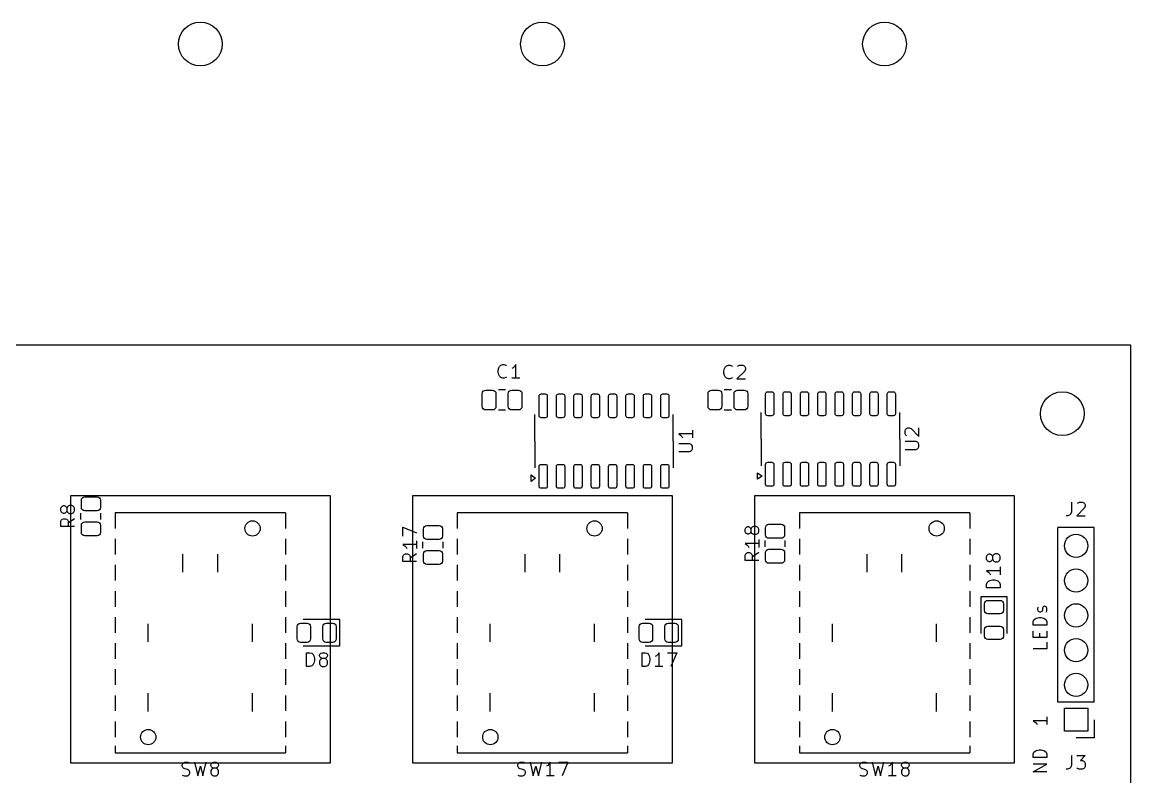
# Model space of a CAD drawing. Header units: millimetres. Extents: x 0 to 485, y -84 to 360.
# Drawn here: x 191 to 272, y 50.5 to 105.6 of the extents above; entities that cross this region are included whole.
import ezdxf

# ---------------------------------------------------------------- set-up
doc = ezdxf.new("R2010")
doc.units = ezdxf.units.MM
doc.layers.get('0').update_dxf_attribs({"lineweight": 25})
doc.layers.add('Import', color=16, linetype='Continuous', lineweight=25, true_color=0x800000)
doc.layers.add('Mounting Holes', color=9, linetype='Continuous', lineweight=25, true_color=0xc0c0c0)

msp = doc.modelspace()

# ---------------------------------------------------------------- linework, layer by layer
for p, q in [((213.5, 71), (194.5, 71)), ((194.5, 71), (194.5, 51.5)), ((213.5, 51.5), (213.5, 71)), ((238.5, 71), (219.5, 71)), ((219.5, 71), (219.5, 51.5)), ((238.5, 51.5), (238.5, 71)), ((263.5, 71), (244.5, 71)), ((244.5, 71), (244.5, 51.5)), ((263.5, 51.5), (263.5, 71)), ((194.5, 51.5), (213.5, 51.5)), ((219.5, 51.5), (238.5, 51.5)), ((244.5, 51.5), (263.5, 51.5))]:
    msp.add_line(p, q)
at = {"layer": 'Import', "flags": 128}
for points in [[(272, 82), (17, 82)], [(272, 14), (272, 82)], [(225.7643, 80.1716), (225.8119, 80.3621)], [(225.8119, 80.3621), (225.8595, 80.4573)], [(225.8595, 80.4573), (225.9548, 80.5526)], [(225.9548, 80.5526), (226.0976, 80.6002)], [(226.0976, 80.6002), (226.1929, 80.6002)], [(226.1929, 80.6002), (226.3357, 80.5526)], [(226.3357, 80.5526), (226.3833, 80.5049)], [(226.8595, 80.3621), (226.7643, 80.3145)], [(226.9548, 80.4573), (226.8595, 80.3621)], [(227.05, 80.6002), (226.9548, 80.4573)], [(227.05, 79.6002), (227.05, 80.6002)], [(242.2643, 80.1166), (242.3119, 80.3071)], [(242.3119, 80.3071), (242.3595, 80.4023)], [(242.3595, 80.4023), (242.4548, 80.4976)], [(242.4548, 80.4976), (242.5976, 80.5452)], [(242.5976, 80.5452), (242.6929, 80.5452)], [(242.6929, 80.5452), (242.8357, 80.4976)], [(242.8357, 80.4976), (242.8833, 80.4499)], [(243.2643, 80.4499), (243.3119, 80.4976)], [(243.3119, 80.4976), (243.4071, 80.5452)], [(243.4071, 80.5452), (243.6452, 80.5452)], [(243.6452, 80.5452), (243.7405, 80.4976)], [(243.7405, 80.4976), (243.7881, 80.4499)], [(243.7881, 80.4499), (243.8357, 80.3547)], [(243.8357, 80.2595), (243.7881, 80.1166)], [(243.8357, 80.3547), (243.8357, 80.2595)], [(225.7643, 80.0288), (225.7643, 80.1716)], [(225.8119, 79.8383), (225.7643, 80.0288)], [(225.8595, 79.743), (225.8119, 79.8383)], [(225.9548, 79.6478), (225.8595, 79.743)], [(226.0976, 79.6002), (225.9548, 79.6478)], [(226.1929, 79.6002), (226.0976, 79.6002)], [(226.3357, 79.6478), (226.1929, 79.6002)], [(226.3833, 79.6954), (226.3357, 79.6478)], [(227.3357, 79.6002), (226.7643, 79.6002)], [(242.2643, 79.9738), (242.2643, 80.1166)], [(242.3119, 79.7833), (242.2643, 79.9738)], [(242.3595, 79.688), (242.3119, 79.7833)], [(242.4548, 79.5928), (242.3595, 79.688)], [(242.5976, 79.5452), (242.4548, 79.5928)], [(242.6929, 79.5452), (242.5976, 79.5452)], [(242.8357, 79.5928), (242.6929, 79.5452)], [(242.8833, 79.6404), (242.8357, 79.5928)], [(243.7881, 80.1166), (243.2167, 79.5452)], [(243.2167, 79.5452), (243.8357, 79.5452)], [(225.6, 77.525), (225.581, 77.4293), (225.5268, 77.3482), (225.4457, 77.294), (225.35, 77.275), (224.85, 77.275), (224.7543, 77.294), (224.6732, 77.3482), (224.619, 77.4293), (224.6, 77.525), (224.6, 78.475), (224.619, 78.5707), (224.6732, 78.6518), (224.7543, 78.706), (224.85, 78.725), (225.35, 78.725), (225.4457, 78.706), (225.5268, 78.6518), (225.581, 78.5707), (225.6, 78.475), (225.6, 77.525)], [(226.3113, 78.735), (225.7887, 78.735)], [(227.5, 77.525), (227.481, 77.4293), (227.4268, 77.3482), (227.3457, 77.294), (227.25, 77.275), (226.75, 77.275), (226.6543, 77.294), (226.5732, 77.3482), (226.519, 77.4293), (226.5, 77.525), (226.5, 78.475), (226.519, 78.5707), (226.5732, 78.6518), (226.6543, 78.706), (226.75, 78.725), (227.25, 78.725), (227.3457, 78.706), (227.4268, 78.6518), (227.481, 78.5707), (227.5, 78.475), (227.5, 77.525)], [(242.1, 77.525), (242.081, 77.4293), (242.0268, 77.3482), (241.9457, 77.294), (241.85, 77.275), (241.35, 77.275), (241.2543, 77.294), (241.1732, 77.3482), (241.119, 77.4293), (241.1, 77.525), (241.1, 78.475), (241.119, 78.5707), (241.1732, 78.6518), (241.2543, 78.706), (241.35, 78.725), (241.85, 78.725), (241.9457, 78.706), (242.0268, 78.6518), (242.081, 78.5707), (242.1, 78.475), (242.1, 77.525)], [(242.8113, 78.735), (242.2887, 78.735)], [(244, 77.525), (243.981, 77.4293), (243.9268, 77.3482), (243.8457, 77.294), (243.75, 77.275), (243.25, 77.275), (243.1543, 77.294), (243.0732, 77.3482), (243.019, 77.4293), (243, 77.525), (243, 78.475), (243.019, 78.5707), (243.0732, 78.6518), (243.1543, 78.706), (243.25, 78.725), (243.75, 78.725), (243.8457, 78.706), (243.9268, 78.6518), (243.981, 78.5707), (244, 78.475), (244, 77.525)], [(245.46, 76.85), (245.4026, 76.8614), (245.3539, 76.8939), (245.3214, 76.9426), (245.31, 77), (245.31, 78.45), (245.3214, 78.5074), (245.3539, 78.5561), (245.4026, 78.5886), (245.46, 78.6), (245.76, 78.6), (245.8174, 78.5886), (245.8661, 78.5561), (245.8986, 78.5074), (245.91, 78.45), (245.91, 77), (245.8986, 76.9426), (245.8661, 76.8939), (245.8174, 76.8614), (245.76, 76.85), (245.46, 76.85)], [(246.73, 76.85), (246.6726, 76.8614), (246.6239, 76.8939), (246.5914, 76.9426), (246.58, 77), (246.58, 78.45), (246.5914, 78.5074), (246.6239, 78.5561), (246.6726, 78.5886), (246.73, 78.6), (247.03, 78.6), (247.0874, 78.5886), (247.1361, 78.5561), (247.1686, 78.5074), (247.18, 78.45), (247.18, 77), (247.1686, 76.9426), (247.1361, 76.8939), (247.0874, 76.8614), (247.03, 76.85), (246.73, 76.85)], [(248, 76.85), (247.9426, 76.8614), (247.8939, 76.8939), (247.8614, 76.9426), (247.85, 77), (247.85, 78.45), (247.8614, 78.5074), (247.8939, 78.5561), (247.9426, 78.5886), (248, 78.6), (248.3, 78.6), (248.3574, 78.5886), (248.4061, 78.5561), (248.4386, 78.5074), (248.45, 78.45), (248.45, 77), (248.4386, 76.9426), (248.4061, 76.8939), (248.3574, 76.8614), (248.3, 76.85), (248, 76.85)], [(249.27, 76.85), (249.2126, 76.8614), (249.1639, 76.8939), (249.1314, 76.9426), (249.12, 77), (249.12, 78.45), (249.1314, 78.5074), (249.1639, 78.5561), (249.2126, 78.5886), (249.27, 78.6), (249.57, 78.6), (249.6274, 78.5886), (249.6761, 78.5561), (249.7086, 78.5074), (249.72, 78.45), (249.72, 77), (249.7086, 76.9426), (249.6761, 76.8939), (249.6274, 76.8614), (249.57, 76.85), (249.27, 76.85)], [(250.54, 76.85), (250.4826, 76.8614), (250.4339, 76.8939), (250.4014, 76.9426), (250.39, 77), (250.39, 78.45), (250.4014, 78.5074), (250.4339, 78.5561), (250.4826, 78.5886), (250.54, 78.6), (250.84, 78.6), (250.8974, 78.5886), (250.9461, 78.5561), (250.9786, 78.5074), (250.99, 78.45), (250.99, 77), (250.9786, 76.9426), (250.9461, 76.8939), (250.8974, 76.8614), (250.84, 76.85), (250.54, 76.85)], [(251.81, 76.85), (251.7526, 76.8614), (251.7039, 76.8939), (251.6714, 76.9426), (251.66, 77), (251.66, 78.45), (251.6714, 78.5074), (251.7039, 78.5561), (251.7526, 78.5886), (251.81, 78.6), (252.11, 78.6), (252.1674, 78.5886), (252.2161, 78.5561), (252.2486, 78.5074), (252.26, 78.45), (252.26, 77), (252.2486, 76.9426), (252.2161, 76.8939), (252.1674, 76.8614), (252.11, 76.85), (251.81, 76.85)], [(253.08, 76.85), (253.0226, 76.8614), (252.9739, 76.8939), (252.9414, 76.9426), (252.93, 77), (252.93, 78.45), (252.9414, 78.5074), (252.9739, 78.5561), (253.0226, 78.5886), (253.08, 78.6), (253.38, 78.6), (253.4374, 78.5886), (253.4861, 78.5561), (253.5186, 78.5074), (253.53, 78.45), (253.53, 77), (253.5186, 76.9426), (253.4861, 76.8939), (253.4374, 76.8614), (253.38, 76.85), (253.08, 76.85)], [(254.35, 76.85), (254.2926, 76.8614), (254.2439, 76.8939), (254.2114, 76.9426), (254.2, 77), (254.2, 78.45), (254.2114, 78.5074), (254.2439, 78.5561), (254.2926, 78.5886), (254.35, 78.6), (254.65, 78.6), (254.7074, 78.5886), (254.7561, 78.5561), (254.7886, 78.5074), (254.8, 78.45), (254.8, 77), (254.7886, 76.9426), (254.7561, 76.8939), (254.7074, 76.8614), (254.65, 76.85), (254.35, 76.85)], [(228.905, 76.7), (228.8476, 76.7114), (228.7989, 76.7439), (228.7664, 76.7926), (228.755, 76.85), (228.755, 78.3), (228.7664, 78.3574), (228.7989, 78.4061), (228.8476, 78.4386), (228.905, 78.45), (229.205, 78.45), (229.2624, 78.4386), (229.3111, 78.4061), (229.3436, 78.3574), (229.355, 78.3), (229.355, 76.85), (229.3436, 76.7926), (229.3111, 76.7439), (229.2624, 76.7114), (229.205, 76.7), (228.905, 76.7)], [(230.175, 76.7), (230.1176, 76.7114), (230.0689, 76.7439), (230.0364, 76.7926), (230.025, 76.85), (230.025, 78.3), (230.0364, 78.3574), (230.0689, 78.4061), (230.1176, 78.4386), (230.175, 78.45), (230.475, 78.45), (230.5324, 78.4386), (230.5811, 78.4061), (230.6136, 78.3574), (230.625, 78.3), (230.625, 76.85), (230.6136, 76.7926), (230.5811, 76.7439), (230.5324, 76.7114), (230.475, 76.7), (230.175, 76.7)], [(231.445, 76.7), (231.3876, 76.7114), (231.3389, 76.7439), (231.3064, 76.7926), (231.295, 76.85), (231.295, 78.3), (231.3064, 78.3574), (231.3389, 78.4061), (231.3876, 78.4386), (231.445, 78.45), (231.745, 78.45), (231.8024, 78.4386), (231.8511, 78.4061), (231.8836, 78.3574), (231.895, 78.3), (231.895, 76.85), (231.8836, 76.7926), (231.8511, 76.7439), (231.8024, 76.7114), (231.745, 76.7), (231.445, 76.7)], [(232.715, 76.7), (232.6576, 76.7114), (232.6089, 76.7439), (232.5764, 76.7926), (232.565, 76.85), (232.565, 78.3), (232.5764, 78.3574), (232.6089, 78.4061), (232.6576, 78.4386), (232.715, 78.45), (233.015, 78.45), (233.0724, 78.4386), (233.1211, 78.4061), (233.1536, 78.3574), (233.165, 78.3), (233.165, 76.85), (233.1536, 76.7926), (233.1211, 76.7439), (233.0724, 76.7114), (233.015, 76.7), (232.715, 76.7)], [(233.985, 76.7), (233.9276, 76.7114), (233.8789, 76.7439), (233.8464, 76.7926), (233.835, 76.85), (233.835, 78.3), (233.8464, 78.3574), (233.8789, 78.4061), (233.9276, 78.4386), (233.985, 78.45), (234.285, 78.45), (234.3424, 78.4386), (234.3911, 78.4061), (234.4236, 78.3574), (234.435, 78.3), (234.435, 76.85), (234.4236, 76.7926), (234.3911, 76.7439), (234.3424, 76.7114), (234.285, 76.7), (233.985, 76.7)], [(235.255, 76.7), (235.1976, 76.7114), (235.1489, 76.7439), (235.1164, 76.7926), (235.105, 76.85), (235.105, 78.3), (235.1164, 78.3574), (235.1489, 78.4061), (235.1976, 78.4386), (235.255, 78.45), (235.555, 78.45), (235.6124, 78.4386), (235.6611, 78.4061), (235.6936, 78.3574), (235.705, 78.3), (235.705, 76.85), (235.6936, 76.7926), (235.6611, 76.7439), (235.6124, 76.7114), (235.555, 76.7), (235.255, 76.7)], [(236.525, 76.7), (236.4676, 76.7114), (236.4189, 76.7439), (236.3864, 76.7926), (236.375, 76.85), (236.375, 78.3), (236.3864, 78.3574), (236.4189, 78.4061), (236.4676, 78.4386), (236.525, 78.45), (236.825, 78.45), (236.8824, 78.4386), (236.9311, 78.4061), (236.9636, 78.3574), (236.975, 78.3), (236.975, 76.85), (236.9636, 76.7926), (236.9311, 76.7439), (236.8824, 76.7114), (236.825, 76.7), (236.525, 76.7)], [(237.795, 76.7), (237.7376, 76.7114), (237.6889, 76.7439), (237.6564, 76.7926), (237.645, 76.85), (237.645, 78.3), (237.6564, 78.3574), (237.6889, 78.4061), (237.7376, 78.4386), (237.795, 78.45), (238.095, 78.45), (238.1524, 78.4386), (238.2011, 78.4061), (238.2336, 78.3574), (238.245, 78.3), (238.245, 76.85), (238.2336, 76.7926), (238.2011, 76.7439), (238.1524, 76.7114), (238.095, 76.7), (237.795, 76.7)], [(226.3113, 77.265), (225.7887, 77.265)], [(242.8113, 77.265), (242.2887, 77.265)], [(244.995, 75.15), (244.995, 77.1)], [(255.115, 75.15), (255.115, 77.1)], [(228.44, 75), (228.44, 76.95)], [(238.56, 75), (238.56, 76.95)], [(239.9548, 75.5238), (238.9548, 75.5238)], [(238.9548, 75.5238), (239.0977, 75.4286)], [(239.0977, 75.4286), (239.1929, 75.3333)], [(239.9548, 75.8095), (239.9548, 75.2381)], [(255.5098, 75.769), (255.5574, 75.8643)], [(255.5098, 75.531), (255.5098, 75.769)], [(255.5574, 75.4357), (255.5098, 75.531)], [(255.5574, 75.8643), (255.6051, 75.9119)], [(255.6051, 75.3881), (255.5574, 75.4357)], [(255.6051, 75.9119), (255.7003, 75.9595)], [(255.7003, 75.9595), (255.7955, 75.9595)], [(255.7955, 75.9595), (255.9384, 75.9119)], [(255.9384, 75.9119), (256.5098, 75.3405)], [(256.5098, 75.3405), (256.5098, 75.9595)], [(228.44, 75), (228.44, 73.05)], [(238.56, 75), (238.56, 73.05)], [(239.7643, 74.8095), (238.9548, 74.8095)], [(239.1929, 75.3333), (239.2405, 75.2381)], [(239.8596, 74.7619), (239.7643, 74.8095)], [(239.9072, 74.7143), (239.8596, 74.7619)], [(239.9548, 74.619), (239.9072, 74.7143)], [(239.9548, 74.4286), (239.9548, 74.619)], [(244.995, 75.15), (244.995, 73.2)], [(255.115, 75.15), (255.115, 73.2)], [(256.3193, 74.9595), (255.5098, 74.9595)], [(256.4146, 74.9119), (256.3193, 74.9595)], [(256.4622, 74.8643), (256.4146, 74.9119)], [(256.5098, 74.769), (256.4622, 74.8643)], [(256.4622, 74.4833), (256.5098, 74.5786)], [(256.5098, 74.5786), (256.5098, 74.769)], [(238.9548, 74.2381), (239.7643, 74.2381)], [(239.7643, 74.2381), (239.8596, 74.2857)], [(239.8596, 74.2857), (239.9072, 74.3333)], [(239.9072, 74.3333), (239.9548, 74.4286)], [(255.5098, 74.3881), (256.3193, 74.3881)], [(256.3193, 74.3881), (256.4146, 74.4357)], [(256.4146, 74.4357), (256.4622, 74.4833)], [(228.905, 71.55), (228.8476, 71.5614), (228.7989, 71.5939), (228.7664, 71.6426), (228.755, 71.7), (228.755, 73.15), (228.7664, 73.2074), (228.7989, 73.2561), (228.8476, 73.2886), (228.905, 73.3), (229.205, 73.3), (229.2624, 73.2886), (229.3111, 73.2561), (229.3436, 73.2074), (229.355, 73.15), (229.355, 71.7), (229.3436, 71.6426), (229.3111, 71.5939), (229.2624, 71.5614), (229.205, 71.55), (228.905, 71.55)], [(230.175, 71.55), (230.1176, 71.5614), (230.0689, 71.5939), (230.0364, 71.6426), (230.025, 71.7), (230.025, 73.15), (230.0364, 73.2074), (230.0689, 73.2561), (230.1176, 73.2886), (230.175, 73.3), (230.475, 73.3), (230.5324, 73.2886), (230.5811, 73.2561), (230.6136, 73.2074), (230.625, 73.15), (230.625, 71.7), (230.6136, 71.6426), (230.5811, 71.5939), (230.5324, 71.5614), (230.475, 71.55), (230.175, 71.55)], [(231.445, 71.55), (231.3876, 71.5614), (231.3389, 71.5939), (231.3064, 71.6426), (231.295, 71.7), (231.295, 73.15), (231.3064, 73.2074), (231.3389, 73.2561), (231.3876, 73.2886), (231.445, 73.3), (231.745, 73.3), (231.8024, 73.2886), (231.8511, 73.2561), (231.8836, 73.2074), (231.895, 73.15), (231.895, 71.7), (231.8836, 71.6426), (231.8511, 71.5939), (231.8024, 71.5614), (231.745, 71.55), (231.445, 71.55)], [(232.715, 71.55), (232.6576, 71.5614), (232.6089, 71.5939), (232.5764, 71.6426), (232.565, 71.7), (232.565, 73.15), (232.5764, 73.2074), (232.6089, 73.2561), (232.6576, 73.2886), (232.715, 73.3), (233.015, 73.3), (233.0724, 73.2886), (233.1211, 73.2561), (233.1536, 73.2074), (233.165, 73.15), (233.165, 71.7), (233.1536, 71.6426), (233.1211, 71.5939), (233.0724, 71.5614), (233.015, 71.55), (232.715, 71.55)], [(233.985, 71.55), (233.9276, 71.5614), (233.8789, 71.5939), (233.8464, 71.6426), (233.835, 71.7), (233.835, 73.15), (233.8464, 73.2074), (233.8789, 73.2561), (233.9276, 73.2886), (233.985, 73.3), (234.285, 73.3), (234.3424, 73.2886), (234.3911, 73.2561), (234.4236, 73.2074), (234.435, 73.15), (234.435, 71.7), (234.4236, 71.6426), (234.3911, 71.5939), (234.3424, 71.5614), (234.285, 71.55), (233.985, 71.55)], [(235.255, 71.55), (235.1976, 71.5614), (235.1489, 71.5939), (235.1164, 71.6426), (235.105, 71.7), (235.105, 73.15), (235.1164, 73.2074), (235.1489, 73.2561), (235.1976, 73.2886), (235.255, 73.3), (235.555, 73.3), (235.6124, 73.2886), (235.6611, 73.2561), (235.6936, 73.2074), (235.705, 73.15), (235.705, 71.7), (235.6936, 71.6426), (235.6611, 71.5939), (235.6124, 71.5614), (235.555, 71.55), (235.255, 71.55)], [(236.525, 71.55), (236.4676, 71.5614), (236.4189, 71.5939), (236.3864, 71.6426), (236.375, 71.7), (236.375, 73.15), (236.3864, 73.2074), (236.4189, 73.2561), (236.4676, 73.2886), (236.525, 73.3), (236.825, 73.3), (236.8824, 73.2886), (236.9311, 73.2561), (236.9636, 73.2074), (236.975, 73.15), (236.975, 71.7), (236.9636, 71.6426), (236.9311, 71.5939), (236.8824, 71.5614), (236.825, 71.55), (236.525, 71.55)], [(237.795, 71.55), (237.7376, 71.5614), (237.6889, 71.5939), (237.6564, 71.6426), (237.645, 71.7), (237.645, 73.15), (237.6564, 73.2074), (237.6889, 73.2561), (237.7376, 73.2886), (237.795, 73.3), (238.095, 73.3), (238.1524, 73.2886), (238.2011, 73.2561), (238.2336, 73.2074), (238.245, 73.15), (238.245, 71.7), (238.2336, 71.6426), (238.2011, 71.5939), (238.1524, 71.5614), (238.095, 71.55), (237.795, 71.55)], [(245.46, 71.7), (245.4026, 71.7114), (245.3539, 71.7439), (245.3214, 71.7926), (245.31, 71.85), (245.31, 73.3), (245.3214, 73.3574), (245.3539, 73.4061), (245.4026, 73.4386), (245.46, 73.45), (245.76, 73.45), (245.8174, 73.4386), (245.8661, 73.4061), (245.8986, 73.3574), (245.91, 73.3), (245.91, 71.85), (245.8986, 71.7926), (245.8661, 71.7439), (245.8174, 71.7114), (245.76, 71.7), (245.46, 71.7)], [(246.73, 71.7), (246.6726, 71.7114), (246.6239, 71.7439), (246.5914, 71.7926), (246.58, 71.85), (246.58, 73.3), (246.5914, 73.3574), (246.6239, 73.4061), (246.6726, 73.4386), (246.73, 73.45), (247.03, 73.45), (247.0874, 73.4386), (247.1361, 73.4061), (247.1686, 73.3574), (247.18, 73.3), (247.18, 71.85), (247.1686, 71.7926), (247.1361, 71.7439), (247.0874, 71.7114), (247.03, 71.7), (246.73, 71.7)], [(248, 71.7), (247.9426, 71.7114), (247.8939, 71.7439), (247.8614, 71.7926), (247.85, 71.85), (247.85, 73.3), (247.8614, 73.3574), (247.8939, 73.4061), (247.9426, 73.4386), (248, 73.45), (248.3, 73.45), (248.3574, 73.4386), (248.4061, 73.4061), (248.4386, 73.3574), (248.45, 73.3), (248.45, 71.85), (248.4386, 71.7926), (248.4061, 71.7439), (248.3574, 71.7114), (248.3, 71.7), (248, 71.7)], [(249.27, 71.7), (249.2126, 71.7114), (249.1639, 71.7439), (249.1314, 71.7926), (249.12, 71.85), (249.12, 73.3), (249.1314, 73.3574), (249.1639, 73.4061), (249.2126, 73.4386), (249.27, 73.45), (249.57, 73.45), (249.6274, 73.4386), (249.6761, 73.4061), (249.7086, 73.3574), (249.72, 73.3), (249.72, 71.85), (249.7086, 71.7926), (249.6761, 71.7439), (249.6274, 71.7114), (249.57, 71.7), (249.27, 71.7)], [(250.54, 71.7), (250.4826, 71.7114), (250.4339, 71.7439), (250.4014, 71.7926), (250.39, 71.85), (250.39, 73.3), (250.4014, 73.3574), (250.4339, 73.4061), (250.4826, 73.4386), (250.54, 73.45), (250.84, 73.45), (250.8974, 73.4386), (250.9461, 73.4061), (250.9786, 73.3574), (250.99, 73.3), (250.99, 71.85), (250.9786, 71.7926), (250.9461, 71.7439), (250.8974, 71.7114), (250.84, 71.7), (250.54, 71.7)], [(251.81, 71.7), (251.7526, 71.7114), (251.7039, 71.7439), (251.6714, 71.7926), (251.66, 71.85), (251.66, 73.3), (251.6714, 73.3574), (251.7039, 73.4061), (251.7526, 73.4386), (251.81, 73.45), (252.11, 73.45), (252.1674, 73.4386), (252.2161, 73.4061), (252.2486, 73.3574), (252.26, 73.3), (252.26, 71.85), (252.2486, 71.7926), (252.2161, 71.7439), (252.1674, 71.7114), (252.11, 71.7), (251.81, 71.7)], [(253.08, 71.7), (253.0226, 71.7114), (252.9739, 71.7439), (252.9414, 71.7926), (252.93, 71.85), (252.93, 73.3), (252.9414, 73.3574), (252.9739, 73.4061), (253.0226, 73.4386), (253.08, 73.45), (253.38, 73.45), (253.4374, 73.4386), (253.4861, 73.4061), (253.5186, 73.3574), (253.53, 73.3), (253.53, 71.85), (253.5186, 71.7926), (253.4861, 71.7439), (253.4374, 71.7114), (253.38, 71.7), (253.08, 71.7)], [(254.35, 71.7), (254.2926, 71.7114), (254.2439, 71.7439), (254.2114, 71.7926), (254.2, 71.85), (254.2, 73.3), (254.2114, 73.3574), (254.2439, 73.4061), (254.2926, 73.4386), (254.35, 73.45), (254.65, 73.45), (254.7074, 73.4386), (254.7561, 73.4061), (254.7886, 73.3574), (254.8, 73.3), (254.8, 71.85), (254.7886, 71.7926), (254.7561, 71.7439), (254.7074, 71.7114), (254.65, 71.7), (254.35, 71.7)], [(228.495, 72.3), (228.165, 72.06), (228.165, 72.54), (228.495, 72.3)], [(245.05, 72.45), (244.72, 72.21), (244.72, 72.69), (245.05, 72.45)], [(195.55, 69.9), (195.4543, 69.919), (195.3732, 69.9732), (195.319, 70.0543), (195.3, 70.15), (195.3, 70.675), (195.319, 70.7707), (195.3732, 70.8518), (195.4543, 70.906), (195.55, 70.925), (196.45, 70.925), (196.5457, 70.906), (196.6268, 70.8518), (196.681, 70.7707), (196.7, 70.675), (196.7, 70.15), (196.681, 70.0543), (196.6268, 69.9732), (196.5457, 69.919), (196.45, 69.9), (195.55, 69.9)], [(267.6667, 70.5452), (267.6667, 69.8309)], [(268.0952, 70.4499), (268.1429, 70.4976)], [(268.1429, 70.4976), (268.2381, 70.5452)], [(268.2381, 70.5452), (268.4762, 70.5452)], [(268.4762, 70.5452), (268.5714, 70.4976)], [(268.5714, 70.4976), (268.619, 70.4499)], [(193.8048, 70.0952), (193.8524, 70.1905)], [(193.8048, 69.9048), (193.8048, 70.0952)], [(193.8524, 69.8095), (193.8048, 69.9048)], [(193.8524, 70.1905), (193.9001, 70.2381)], [(193.9001, 69.7619), (193.8524, 69.8095)], [(193.9001, 70.2381), (193.9953, 70.2857)], [(193.9953, 69.7143), (193.9001, 69.7619)], [(193.9953, 70.2857), (194.0429, 70.2857)], [(194.0429, 69.7143), (193.9953, 69.7143)], [(194.0429, 70.2857), (194.1382, 70.2381)], [(194.1382, 69.7619), (194.0429, 69.7143)], [(194.1382, 70.2381), (194.1858, 70.1905)], [(194.1858, 69.8095), (194.1382, 69.7619)], [(194.1858, 70.1905), (194.2334, 70.0952)], [(194.2334, 69.9048), (194.1858, 69.8095)], [(194.281, 70.1905), (194.2334, 70.0952)], [(194.2334, 70.0952), (194.2334, 69.9048)], [(194.2334, 69.9048), (194.281, 69.8095)], [(194.3286, 70.2381), (194.281, 70.1905)], [(194.281, 69.8095), (194.3286, 69.7619)], [(194.4239, 70.2857), (194.3286, 70.2381)], [(194.3286, 69.7619), (194.4239, 69.7143)], [(194.6143, 70.2857), (194.4239, 70.2857)], [(194.4239, 69.7143), (194.6143, 69.7143)], [(194.7096, 70.2381), (194.6143, 70.2857)], [(194.6143, 69.7143), (194.7096, 69.7619)], [(194.7572, 70.1905), (194.7096, 70.2381)], [(194.7096, 69.7619), (194.7572, 69.8095)], [(194.8048, 70.0952), (194.7572, 70.1905)], [(194.7572, 69.8095), (194.8048, 69.9048)], [(194.8048, 69.9048), (194.8048, 70.0952)], [(195.265, 69.2729), (195.265, 69.7271)], [(196.735, 69.2729), (196.735, 69.7271)], [(197.777, 69.763), (197.777, 68.62)], [(210.223, 69.763), (197.777, 69.763)], [(210.223, 69.763), (210.223, 68.62)], [(222.777, 69.763), (222.777, 68.62)], [(235.223, 69.763), (222.777, 69.763)], [(235.223, 69.763), (235.223, 68.62)], [(247.777, 69.763), (247.777, 68.62)], [(260.223, 69.763), (247.777, 69.763)], [(260.223, 69.763), (260.223, 68.62)], [(267.619, 69.688), (267.5238, 69.5928)], [(267.6667, 69.8309), (267.619, 69.688)], [(268.619, 70.1166), (268.0476, 69.5452)], [(268.619, 70.4499), (268.6667, 70.3547)], [(268.6667, 70.2595), (268.619, 70.1166)], [(268.6667, 70.3547), (268.6667, 70.2595)], [(193.8048, 69.1429), (193.8524, 69.2381)], [(193.8048, 68.7619), (193.8048, 69.1429)], [(193.8524, 69.2381), (193.9001, 69.2857)], [(193.9001, 69.2857), (193.9953, 69.3333)], [(193.9953, 69.3333), (194.1382, 69.3333)], [(194.1382, 69.3333), (194.2334, 69.2857)], [(194.2334, 69.2857), (194.281, 69.2381)], [(194.281, 69.2381), (194.3286, 69.1429)], [(194.8048, 69.3333), (194.3286, 69)], [(194.3286, 69.1429), (194.3286, 68.7619)], [(195.55, 68.075), (195.4543, 68.094), (195.3732, 68.1482), (195.319, 68.2293), (195.3, 68.325), (195.3, 68.85), (195.319, 68.9457), (195.3732, 69.0268), (195.4543, 69.081), (195.55, 69.1), (196.45, 69.1), (196.5457, 69.081), (196.6268, 69.0268), (196.681, 68.9457), (196.7, 68.85), (196.7, 68.325), (196.681, 68.2293), (196.6268, 68.1482), (196.5457, 68.094), (196.45, 68.075), (195.55, 68.075)], [(245.55, 67.9), (245.4543, 67.919), (245.3732, 67.9732), (245.319, 68.0543), (245.3, 68.15), (245.3, 68.675), (245.319, 68.7707), (245.3732, 68.8518), (245.4543, 68.906), (245.55, 68.925), (246.45, 68.925), (246.5457, 68.906), (246.6268, 68.8518), (246.681, 68.7707), (246.7, 68.675), (246.7, 68.15), (246.681, 68.0543), (246.6268, 67.9732), (246.5457, 67.919), (246.45, 67.9), (245.55, 67.9)], [(267.381, 69.5452), (267.2857, 69.5452)], [(267.5238, 69.5928), (267.381, 69.5452)], [(268.0476, 69.5452), (268.6667, 69.5452)], [(194.8048, 68.7619), (193.8048, 68.7619)], [(218.8048, 68.0554), (218.8048, 68.722)], [(218.8048, 68.722), (219.8048, 68.2935)], [(220.55, 67.8125), (220.4543, 67.8315), (220.3732, 67.8857), (220.319, 67.9668), (220.3, 68.0625), (220.3, 68.5875), (220.319, 68.6832), (220.3732, 68.7643), (220.4543, 68.8185), (220.55, 68.8375), (221.45, 68.8375), (221.5457, 68.8185), (221.6268, 68.7643), (221.681, 68.6832), (221.7, 68.5875), (221.7, 68.0625), (221.681, 67.9668), (221.6268, 67.8857), (221.5457, 67.8315), (221.45, 67.8125), (220.55, 67.8125)], [(243.8048, 68.5714), (243.8524, 68.6667)], [(243.8048, 68.381), (243.8048, 68.5714)], [(243.8524, 68.2857), (243.8048, 68.381)], [(243.8524, 68.6667), (243.9001, 68.7143)], [(243.9001, 68.2381), (243.8524, 68.2857)], [(243.9001, 68.7143), (243.9953, 68.7619)], [(243.9953, 68.1905), (243.9001, 68.2381)], [(243.9953, 68.7619), (244.0429, 68.7619)], [(244.0429, 68.1905), (243.9953, 68.1905)], [(244.0429, 68.7619), (244.1382, 68.7143)], [(244.1382, 68.2381), (244.0429, 68.1905)], [(244.1382, 68.7143), (244.1858, 68.6667)], [(244.1858, 68.2857), (244.1382, 68.2381)], [(244.1858, 68.6667), (244.2334, 68.5714)], [(244.2334, 68.381), (244.1858, 68.2857)], [(244.281, 68.6667), (244.2334, 68.5714)], [(244.2334, 68.5714), (244.2334, 68.381)], [(244.2334, 68.381), (244.281, 68.2857)], [(244.3286, 68.7143), (244.281, 68.6667)], [(244.281, 68.2857), (244.3286, 68.2381)], [(244.4239, 68.7619), (244.3286, 68.7143)], [(244.3286, 68.2381), (244.4239, 68.1905)], [(244.6143, 68.7619), (244.4239, 68.7619)], [(244.4239, 68.1905), (244.6143, 68.1905)], [(244.7096, 68.7143), (244.6143, 68.7619)], [(244.6143, 68.1905), (244.7096, 68.2381)], [(244.7572, 68.6667), (244.7096, 68.7143)], [(244.7096, 68.2381), (244.7572, 68.2857)], [(244.8048, 68.5714), (244.7572, 68.6667)], [(244.7572, 68.2857), (244.8048, 68.381)], [(244.8048, 68.381), (244.8048, 68.5714)], [(266.67, 55.92), (266.67, 68.68)], [(269.33, 68.68), (266.67, 68.68)], [(269.33, 55.92), (269.33, 68.68)], [(197.777, 67.858), (197.777, 66.715)], [(210.223, 67.858), (210.223, 66.715)], [(219.8048, 67.4363), (218.8048, 67.4363)], [(218.8048, 67.4363), (218.9477, 67.3411)], [(218.9477, 67.3411), (219.0429, 67.2458)], [(219.8048, 67.722), (219.8048, 67.1506)], [(220.265, 67.1854), (220.265, 67.6396)], [(221.735, 67.1854), (221.735, 67.6396)], [(222.777, 67.858), (222.777, 66.715)], [(235.223, 67.858), (235.223, 66.715)], [(244.8048, 67.5238), (243.8048, 67.5238)], [(243.8048, 67.5238), (243.9477, 67.4286)], [(243.9477, 67.4286), (244.0429, 67.3333)], [(244.0429, 67.3333), (244.0905, 67.2381)], [(244.8048, 67.8095), (244.8048, 67.2381)], [(245.265, 67.2729), (245.265, 67.7271)], [(246.735, 67.2729), (246.735, 67.7271)], [(247.777, 67.858), (247.777, 66.715)], [(260.223, 67.858), (260.223, 66.715)], [(202.73, 65.4196), (202.73, 66.7404)], [(205.27, 65.4196), (205.27, 66.7404)], [(218.8048, 66.5792), (218.8524, 66.6744)], [(218.8048, 66.1982), (218.8048, 66.5792)], [(218.8524, 66.6744), (218.9001, 66.722)], [(218.9001, 66.722), (218.9953, 66.7696)], [(218.9953, 66.7696), (219.1382, 66.7696)], [(219.0429, 67.2458), (219.0905, 67.1506)], [(219.1382, 66.7696), (219.2334, 66.722)], [(219.2334, 66.722), (219.281, 66.6744)], [(219.281, 66.6744), (219.3286, 66.5792)], [(219.8048, 66.7696), (219.3286, 66.4363)], [(219.3286, 66.5792), (219.3286, 66.1982)], [(220.55, 65.9875), (220.4543, 66.0065), (220.3732, 66.0607), (220.319, 66.1418), (220.3, 66.2375), (220.3, 66.7625), (220.319, 66.8582), (220.3732, 66.9393), (220.4543, 66.9935), (220.55, 67.0125), (221.45, 67.0125), (221.5457, 66.9935), (221.6268, 66.9393), (221.681, 66.8582), (221.7, 66.7625), (221.7, 66.2375), (221.681, 66.1418), (221.6268, 66.0607), (221.5457, 66.0065), (221.45, 65.9875), (220.55, 65.9875)], [(227.73, 65.4196), (227.73, 66.7404)], [(230.27, 65.4196), (230.27, 66.7404)], [(243.8048, 66.6667), (243.8524, 66.7619)], [(243.8048, 66.2857), (243.8048, 66.6667)], [(243.8524, 66.7619), (243.9001, 66.8095)], [(243.9001, 66.8095), (243.9953, 66.8571)], [(243.9953, 66.8571), (244.1382, 66.8571)], [(244.1382, 66.8571), (244.2334, 66.8095)], [(244.2334, 66.8095), (244.281, 66.7619)], [(244.281, 66.7619), (244.3286, 66.6667)], [(244.8048, 66.8571), (244.3286, 66.5238)], [(244.3286, 66.6667), (244.3286, 66.2857)], [(245.55, 66.075), (245.4543, 66.094), (245.3732, 66.1482), (245.319, 66.2293), (245.3, 66.325), (245.3, 66.85), (245.319, 66.9457), (245.3732, 67.0268), (245.4543, 67.081), (245.55, 67.1), (246.45, 67.1), (246.5457, 67.081), (246.6268, 67.0268), (246.681, 66.9457), (246.7, 66.85), (246.7, 66.325), (246.681, 66.2293), (246.6268, 66.1482), (246.5457, 66.094), (246.45, 66.075), (245.55, 66.075)], [(252.73, 65.4196), (252.73, 66.7404)], [(255.27, 65.4196), (255.27, 66.7404)], [(261.4548, 66.5714), (261.5024, 66.6667)], [(261.4548, 66.381), (261.4548, 66.5714)], [(261.5024, 66.6667), (261.5501, 66.7143)], [(261.5501, 66.7143), (261.6453, 66.7619)], [(261.6453, 66.7619), (261.6929, 66.7619)], [(261.6929, 66.7619), (261.7882, 66.7143)], [(261.7882, 66.7143), (261.8358, 66.6667)], [(261.8358, 66.6667), (261.8834, 66.5714)], [(261.931, 66.6667), (261.8834, 66.5714)], [(261.8834, 66.5714), (261.8834, 66.381)], [(261.9786, 66.7143), (261.931, 66.6667)], [(262.0739, 66.7619), (261.9786, 66.7143)], [(262.2643, 66.7619), (262.0739, 66.7619)], [(262.3596, 66.7143), (262.2643, 66.7619)], [(262.4072, 66.6667), (262.3596, 66.7143)], [(262.4548, 66.5714), (262.4072, 66.6667)], [(262.4548, 66.381), (262.4548, 66.5714)], [(197.777, 65.953), (197.777, 64.81)], [(210.223, 65.953), (210.223, 64.81)], [(219.8048, 66.1982), (218.8048, 66.1982)], [(222.777, 65.953), (222.777, 64.81)], [(235.223, 65.953), (235.223, 64.81)], [(244.8048, 66.2857), (243.8048, 66.2857)], [(247.777, 65.953), (247.777, 64.81)], [(260.223, 65.953), (260.223, 64.81)], [(261.5024, 66.2857), (261.4548, 66.381)], [(261.5501, 66.2381), (261.5024, 66.2857)], [(261.6453, 66.1905), (261.5501, 66.2381)], [(261.6929, 66.1905), (261.6453, 66.1905)], [(261.7882, 66.2381), (261.6929, 66.1905)], [(261.8358, 66.2857), (261.7882, 66.2381)], [(261.8834, 66.381), (261.8358, 66.2857)], [(261.8834, 66.381), (261.931, 66.2857)], [(261.931, 66.2857), (261.9786, 66.2381)], [(261.9786, 66.2381), (262.0739, 66.1905)], [(262.0739, 66.1905), (262.2643, 66.1905)], [(262.2643, 66.1905), (262.3596, 66.2381)], [(262.3596, 66.2381), (262.4072, 66.2857)], [(262.4072, 66.2857), (262.4548, 66.381)], [(262.4548, 65.8095), (262.4548, 65.2381)], [(262.4548, 65.5238), (261.4548, 65.5238)], [(261.4548, 65.5238), (261.5977, 65.4286)], [(261.5977, 65.4286), (261.6929, 65.3333)], [(261.6929, 65.3333), (261.7405, 65.2381)], [(261.6929, 64.8095), (261.8834, 64.8571)], [(261.8834, 64.8571), (262.0262, 64.8571)], [(262.0262, 64.8571), (262.2167, 64.8095)], [(197.777, 64.048), (197.777, 62.905)], [(210.223, 64.048), (210.223, 62.905)], [(222.777, 64.048), (222.777, 62.905)], [(235.223, 64.048), (235.223, 62.905)], [(247.777, 64.048), (247.777, 62.905)], [(260.223, 64.048), (260.223, 62.905)], [(261.4548, 64.5238), (261.5024, 64.6667)], [(261.4548, 64.2857), (261.4548, 64.5238)], [(262.4548, 64.2857), (261.4548, 64.2857)], [(261.5024, 64.6667), (261.5977, 64.7619)], [(261.5977, 64.7619), (261.6929, 64.8095)], [(262.2167, 64.8095), (262.312, 64.7619)], [(262.312, 64.7619), (262.4072, 64.6667)], [(262.4072, 64.6667), (262.4548, 64.5238)], [(262.4548, 64.5238), (262.4548, 64.2857)], [(261.04, 63.6225), (261.04, 60.9375)], [(262.96, 63.6225), (261.04, 63.6225)], [(262.4562, 63.3625), (262.5495, 63.3439), (262.6286, 63.2911), (262.6814, 63.212), (262.7, 63.1188), (262.7, 62.6312), (262.6814, 62.538), (262.6286, 62.4589), (262.5495, 62.4061), (262.4562, 62.3875), (261.5437, 62.3875), (261.4505, 62.4061), (261.3714, 62.4589), (261.3186, 62.538), (261.3, 62.6312), (261.3, 63.1188), (261.3186, 63.212), (261.3714, 63.2911), (261.4505, 63.3439), (261.5437, 63.3625), (262.4562, 63.3625)], [(262.96, 60.9375), (262.96, 63.6225)], [(265.2032, 62.7892), (265.2508, 62.8844)], [(265.2032, 62.6463), (265.2032, 62.7892)], [(265.2508, 62.5511), (265.2032, 62.6463)], [(265.346, 62.5034), (265.2508, 62.5511)], [(265.3936, 62.5034), (265.346, 62.5034)], [(265.4889, 62.5511), (265.3936, 62.5034)], [(265.5365, 62.6463), (265.4889, 62.5511)], [(265.5841, 62.8844), (265.5365, 62.7892)], [(265.5365, 62.7892), (265.5365, 62.6463)], [(265.6793, 62.932), (265.5841, 62.8844)], [(265.727, 62.932), (265.6793, 62.932)], [(265.8222, 62.8844), (265.727, 62.932)], [(265.8698, 62.7892), (265.8222, 62.8844)], [(265.8222, 62.5034), (265.8698, 62.5987)], [(265.8698, 62.5987), (265.8698, 62.7892)], [(197.777, 62.143), (197.777, 61)], [(200.19, 60.3396), (200.19, 61.6604)], [(207.81, 60.3396), (207.81, 61.6604)], [(210.223, 62.143), (210.223, 61)], [(212.05, 60.5438), (212.0314, 60.4505), (211.9786, 60.3714), (211.8995, 60.3186), (211.8062, 60.3), (211.3188, 60.3), (211.2255, 60.3186), (211.1464, 60.3714), (211.0936, 60.4505), (211.075, 60.5438), (211.075, 61.4563), (211.0936, 61.5495), (211.1464, 61.6286), (211.2255, 61.6814), (211.3188, 61.7), (211.8062, 61.7), (211.8995, 61.6814), (211.9786, 61.6286), (212.0314, 61.5495), (212.05, 61.4563), (212.05, 60.5438)], [(214.185, 61.96), (211.5, 61.96)], [(213.925, 60.5438), (213.9064, 60.4505), (213.8536, 60.3714), (213.7745, 60.3186), (213.6812, 60.3), (213.1938, 60.3), (213.1005, 60.3186), (213.0214, 60.3714), (212.9686, 60.4505), (212.95, 60.5438), (212.95, 61.4563), (212.9686, 61.5495), (213.0214, 61.6286), (213.1005, 61.6814), (213.1938, 61.7), (213.6812, 61.7), (213.7745, 61.6814), (213.8536, 61.6286), (213.9064, 61.5495), (213.925, 61.4563), (213.925, 60.5438)], [(214.185, 60.04), (214.185, 61.96)], [(222.777, 62.143), (222.777, 61)], [(225.19, 60.3396), (225.19, 61.6604)], [(232.81, 60.3396), (232.81, 61.6604)], [(235.223, 62.143), (235.223, 61)], [(237.05, 60.5438), (237.0314, 60.4505), (236.9786, 60.3714), (236.8995, 60.3186), (236.8062, 60.3), (236.3188, 60.3), (236.2255, 60.3186), (236.1464, 60.3714), (236.0936, 60.4505), (236.075, 60.5438), (236.075, 61.4563), (236.0936, 61.5495), (236.1464, 61.6286), (236.2255, 61.6814), (236.3188, 61.7), (236.8062, 61.7), (236.8995, 61.6814), (236.9786, 61.6286), (237.0314, 61.5495), (237.05, 61.4563), (237.05, 60.5438)], [(239.185, 61.96), (236.5, 61.96)], [(238.925, 60.5438), (238.9064, 60.4505), (238.8536, 60.3714), (238.7745, 60.3186), (238.6812, 60.3), (238.1938, 60.3), (238.1005, 60.3186), (238.0214, 60.3714), (237.9686, 60.4505), (237.95, 60.5438), (237.95, 61.4563), (237.9686, 61.5495), (238.0214, 61.6286), (238.1005, 61.6814), (238.1938, 61.7), (238.6812, 61.7), (238.7745, 61.6814), (238.8536, 61.6286), (238.9064, 61.5495), (238.925, 61.4563), (238.925, 60.5438)], [(239.185, 60.04), (239.185, 61.96)], [(247.777, 62.143), (247.777, 61)], [(250.19, 60.3396), (250.19, 61.6604)], [(257.81, 60.3396), (257.81, 61.6604)], [(260.223, 62.143), (260.223, 61)], [(264.8698, 61.7892), (264.9174, 61.932)], [(264.8698, 61.5511), (264.8698, 61.7892)], [(264.9174, 61.932), (265.0127, 62.0273)], [(265.0127, 62.0273), (265.1079, 62.0749)], [(265.1079, 62.0749), (265.2984, 62.1225)], [(265.2984, 62.1225), (265.4412, 62.1225)], [(265.4412, 62.1225), (265.6317, 62.0749)], [(265.6317, 62.0749), (265.727, 62.0273)], [(265.727, 62.0273), (265.8222, 61.932)], [(265.8222, 61.932), (265.8698, 61.7892)], [(265.8698, 61.7892), (265.8698, 61.5511)], [(262.4562, 61.4875), (262.5495, 61.4689), (262.6286, 61.4161), (262.6814, 61.337), (262.7, 61.2438), (262.7, 60.7562), (262.6814, 60.663), (262.6286, 60.5839), (262.5495, 60.5311), (262.4562, 60.5125), (261.5437, 60.5125), (261.4505, 60.5311), (261.3714, 60.5839), (261.3186, 60.663), (261.3, 60.7562), (261.3, 61.2438), (261.3186, 61.337), (261.3714, 61.4161), (261.4505, 61.4689), (261.5437, 61.4875), (262.4562, 61.4875)], [(265.8698, 61.5511), (264.8698, 61.5511)], [(264.8698, 60.6463), (264.8698, 61.1225)], [(265.346, 60.6463), (265.346, 60.9796)], [(265.8698, 61.1225), (265.8698, 60.6463)], [(197.777, 60.238), (197.777, 59.095)], [(210.223, 60.238), (210.223, 59.095)], [(211.5, 60.04), (214.185, 60.04)], [(222.777, 60.238), (222.777, 59.095)], [(235.223, 60.238), (235.223, 59.095)], [(236.5, 60.04), (239.185, 60.04)], [(247.777, 60.238), (247.777, 59.095)], [(260.223, 60.238), (260.223, 59.095)], [(265.8698, 60.6463), (264.8698, 60.6463)], [(265.8698, 60.313), (265.8698, 59.8368)], [(211.7619, 58.5452), (211.7619, 59.5452)], [(211.7619, 59.5452), (212, 59.5452)], [(212, 59.5452), (212.1429, 59.4976)], [(212.1429, 59.4976), (212.2381, 59.4023)], [(212.2381, 59.4023), (212.2857, 59.3071)], [(212.2857, 59.3071), (212.3333, 59.1166)], [(212.7143, 59.3547), (212.7619, 59.4499)], [(212.7143, 59.3071), (212.7143, 59.3547)], [(212.7619, 59.2118), (212.7143, 59.3071)], [(212.7619, 59.4499), (212.8095, 59.4976)], [(212.8095, 59.1642), (212.7619, 59.2118)], [(212.8095, 59.4976), (212.9048, 59.5452)], [(212.9048, 59.1166), (212.8095, 59.1642)], [(212.9048, 59.5452), (213.0952, 59.5452)], [(213.0952, 59.5452), (213.1905, 59.4976)], [(213.1905, 59.1642), (213.0952, 59.1166)], [(213.1905, 59.4976), (213.2381, 59.4499)], [(213.2381, 59.2118), (213.1905, 59.1642)], [(213.2381, 59.4499), (213.2857, 59.3547)], [(213.2857, 59.3071), (213.2381, 59.2118)], [(213.2857, 59.3547), (213.2857, 59.3071)], [(236.2857, 58.5452), (236.2857, 59.5452)], [(236.2857, 59.5452), (236.5238, 59.5452)], [(236.5238, 59.5452), (236.6667, 59.4976)], [(236.6667, 59.4976), (236.7619, 59.4023)], [(236.7619, 59.4023), (236.8095, 59.3071)], [(236.8095, 59.3071), (236.8571, 59.1166)], [(237.3333, 59.3071), (237.2381, 59.2595)], [(237.4286, 59.4023), (237.3333, 59.3071)], [(237.5238, 59.5452), (237.4286, 59.4023)], [(237.5238, 58.5452), (237.5238, 59.5452)], [(238.1429, 59.5452), (238.8095, 59.5452)], [(238.8095, 59.5452), (238.381, 58.5452)], [(265.8698, 59.8368), (264.8698, 59.8368)], [(212, 58.5452), (211.7619, 58.5452)], [(212.1429, 58.5928), (212, 58.5452)], [(212.2381, 58.688), (212.1429, 58.5928)], [(212.2857, 58.7833), (212.2381, 58.688)], [(212.3333, 58.9738), (212.2857, 58.7833)], [(212.3333, 59.1166), (212.3333, 58.9738)], [(212.7619, 59.0214), (212.7143, 58.9261)], [(212.7143, 58.9261), (212.7143, 58.7357)], [(212.7143, 58.7357), (212.7619, 58.6404)], [(212.8095, 59.069), (212.7619, 59.0214)], [(212.7619, 58.6404), (212.8095, 58.5928)], [(212.9048, 59.1166), (212.8095, 59.069)], [(212.8095, 58.5928), (212.9048, 58.5452)], [(213.0952, 59.1166), (212.9048, 59.1166)], [(212.9048, 58.5452), (213.0952, 58.5452)], [(213.1905, 59.069), (213.0952, 59.1166)], [(213.0952, 58.5452), (213.1905, 58.5928)], [(213.2381, 59.0214), (213.1905, 59.069)], [(213.1905, 58.5928), (213.2381, 58.6404)], [(213.2857, 58.9261), (213.2381, 59.0214)], [(213.2381, 58.6404), (213.2857, 58.7357)], [(213.2857, 58.7357), (213.2857, 58.9261)], [(236.5238, 58.5452), (236.2857, 58.5452)], [(236.6667, 58.5928), (236.5238, 58.5452)], [(236.7619, 58.688), (236.6667, 58.5928)], [(236.8095, 58.7833), (236.7619, 58.688)], [(236.8571, 58.9738), (236.8095, 58.7833)], [(236.8571, 59.1166), (236.8571, 58.9738)], [(237.8095, 58.5452), (237.2381, 58.5452)], [(197.777, 58.333), (197.777, 57.19)], [(210.223, 58.333), (210.223, 57.19)], [(222.777, 58.333), (222.777, 57.19)], [(235.223, 58.333), (235.223, 57.19)], [(247.777, 58.333), (247.777, 57.19)], [(260.223, 58.333), (260.223, 57.19)], [(197.777, 56.428), (197.777, 55.285)], [(200.19, 55.2596), (200.19, 56.5804)], [(207.81, 55.2596), (207.81, 56.5804)], [(210.223, 56.428), (210.223, 55.285)], [(222.777, 56.428), (222.777, 55.285)], [(225.19, 55.2596), (225.19, 56.5804)], [(232.81, 55.2596), (232.81, 56.5804)], [(235.223, 56.428), (235.223, 55.285)], [(247.777, 56.428), (247.777, 55.285)], [(250.19, 55.2596), (250.19, 56.5804)], [(257.81, 55.2596), (257.81, 56.5804)], [(260.223, 56.428), (260.223, 55.285)], [(269.33, 55.92), (266.67, 55.92)], [(268.85, 55.5), (268.85, 53.8), (267.15, 53.8), (267.15, 55.5), (268.85, 55.5)], [(197.777, 54.523), (197.777, 53.38)], [(210.223, 54.523), (210.223, 53.38)], [(222.777, 54.523), (222.777, 53.38)], [(235.223, 54.523), (235.223, 53.38)], [(247.777, 54.523), (247.777, 53.38)], [(260.223, 54.523), (260.223, 53.38)], [(265.8698, 54.5749), (264.8698, 54.5749)], [(264.8698, 54.5749), (265.0127, 54.4796)], [(265.0127, 54.4796), (265.1079, 54.3844)], [(265.1079, 54.3844), (265.1555, 54.2892)], [(265.8698, 54.8606), (265.8698, 54.2892)], [(269.33, 54.65), (269.33, 53.32)], [(197.777, 52.745), (197.777, 52.237)], [(210.223, 52.745), (210.223, 52.237)], [(222.777, 52.745), (222.777, 52.237)], [(235.223, 52.745), (235.223, 52.237)], [(247.777, 52.745), (247.777, 52.237)], [(260.223, 52.745), (260.223, 52.237)], [(269.33, 53.32), (268, 53.32)], [(197.777, 52.237), (210.223, 52.237)], [(222.777, 52.237), (235.223, 52.237)], [(247.777, 52.237), (260.223, 52.237)], [(264.8698, 52.1225), (264.9174, 52.2654)], [(264.8698, 51.8844), (264.8698, 52.1225)], [(265.8698, 51.8844), (264.8698, 51.8844)], [(264.9174, 52.2654), (265.0127, 52.3606)], [(265.0127, 52.3606), (265.1079, 52.4082)], [(265.1079, 52.4082), (265.2984, 52.4558)], [(265.2984, 52.4558), (265.4412, 52.4558)], [(265.4412, 52.4558), (265.6317, 52.4082)], [(265.6317, 52.4082), (265.727, 52.3606)], [(265.727, 52.3606), (265.8222, 52.2654)], [(265.8222, 52.2654), (265.8698, 52.1225)], [(265.8698, 52.1225), (265.8698, 51.8844)], [(267.6667, 52.0452), (267.6667, 51.3309)], [(268.0476, 52.0452), (268.6667, 52.0452)], [(268.6667, 52.0452), (268.3333, 51.6642)], [(202.6667, 51.3547), (202.7143, 51.4499)], [(202.6667, 51.2595), (202.6667, 51.3547)], [(202.7143, 51.1642), (202.6667, 51.2595)], [(202.7143, 51.4499), (202.7619, 51.4976)], [(202.7619, 51.1166), (202.7143, 51.1642)], [(202.7619, 51.4976), (202.8571, 51.5452)], [(202.8571, 51.069), (202.7619, 51.1166)], [(202.8571, 51.5452), (203.0952, 51.5452)], [(203.0476, 51.0214), (202.8571, 51.069)], [(203.0952, 51.5452), (203.2381, 51.4976)], [(203.5714, 51.5452), (203.8095, 50.5452)], [(203.8095, 50.5452), (204, 51.2595)], [(204, 51.2595), (204.1905, 50.5452)], [(204.1905, 50.5452), (204.4286, 51.5452)], [(204.7619, 51.3547), (204.8095, 51.4499)], [(204.7619, 51.3071), (204.7619, 51.3547)], [(204.8095, 51.2118), (204.7619, 51.3071)], [(204.8095, 51.4499), (204.8571, 51.4976)], [(204.8571, 51.1642), (204.8095, 51.2118)], [(204.8571, 51.069), (204.8095, 51.0214)], [(204.8571, 51.4976), (204.9524, 51.5452)], [(204.9524, 51.1166), (204.8571, 51.1642)], [(204.9524, 51.1166), (204.8571, 51.069)], [(204.9524, 51.5452), (205.1429, 51.5452)], [(205.1429, 51.1166), (204.9524, 51.1166)], [(205.1429, 51.5452), (205.2381, 51.4976)], [(205.2381, 51.1642), (205.1429, 51.1166)], [(205.2381, 51.069), (205.1429, 51.1166)], [(205.2381, 51.4976), (205.2857, 51.4499)], [(205.2857, 51.2118), (205.2381, 51.1642)], [(205.2857, 51.0214), (205.2381, 51.069)], [(205.2857, 51.4499), (205.3333, 51.3547)], [(205.3333, 51.3071), (205.2857, 51.2118)], [(205.3333, 51.3547), (205.3333, 51.3071)], [(227.1905, 51.3547), (227.2381, 51.4499)], [(227.1905, 51.2595), (227.1905, 51.3547)], [(227.2381, 51.1642), (227.1905, 51.2595)], [(227.2381, 51.4499), (227.2857, 51.4976)], [(227.2857, 51.1166), (227.2381, 51.1642)], [(227.2857, 51.4976), (227.381, 51.5452)], [(227.381, 51.069), (227.2857, 51.1166)], [(227.381, 51.5452), (227.619, 51.5452)], [(227.5714, 51.0214), (227.381, 51.069)], [(227.619, 51.5452), (227.7619, 51.4976)], [(228.0952, 51.5452), (228.3333, 50.5452)], [(228.3333, 50.5452), (228.5238, 51.2595)], [(228.5238, 51.2595), (228.7143, 50.5452)], [(228.7143, 50.5452), (228.9524, 51.5452)], [(229.381, 51.3071), (229.2857, 51.2595)], [(229.4762, 51.4023), (229.381, 51.3071)], [(229.5714, 51.5452), (229.4762, 51.4023)], [(229.5714, 50.5452), (229.5714, 51.5452)], [(230.1905, 51.5452), (230.8571, 51.5452)], [(230.8571, 51.5452), (230.4286, 50.5452)], [(252.1905, 51.3547), (252.2381, 51.4499)], [(252.1905, 51.2595), (252.1905, 51.3547)], [(252.2381, 51.1642), (252.1905, 51.2595)], [(252.2381, 51.4499), (252.2857, 51.4976)], [(252.2857, 51.1166), (252.2381, 51.1642)], [(252.2857, 51.4976), (252.381, 51.5452)], [(252.381, 51.069), (252.2857, 51.1166)], [(252.381, 51.5452), (252.619, 51.5452)], [(252.5714, 51.0214), (252.381, 51.069)], [(252.619, 51.5452), (252.7619, 51.4976)], [(253.0952, 51.5452), (253.3333, 50.5452)], [(253.3333, 50.5452), (253.5238, 51.2595)], [(253.5238, 51.2595), (253.7143, 50.5452)], [(253.7143, 50.5452), (253.9524, 51.5452)], [(254.381, 51.3071), (254.2857, 51.2595)], [(254.4762, 51.4023), (254.381, 51.3071)], [(254.5714, 51.5452), (254.4762, 51.4023)], [(254.5714, 50.5452), (254.5714, 51.5452)], [(255.2381, 51.3547), (255.2857, 51.4499)], [(255.2381, 51.3071), (255.2381, 51.3547)], [(255.2857, 51.2118), (255.2381, 51.3071)], [(255.2857, 51.4499), (255.3333, 51.4976)], [(255.3333, 51.1642), (255.2857, 51.2118)], [(255.3333, 51.069), (255.2857, 51.0214)], [(255.3333, 51.4976), (255.4286, 51.5452)], [(255.4286, 51.1166), (255.3333, 51.1642)], [(255.4286, 51.1166), (255.3333, 51.069)], [(255.4286, 51.5452), (255.619, 51.5452)], [(255.619, 51.1166), (255.4286, 51.1166)], [(255.619, 51.5452), (255.7143, 51.4976)], [(255.7143, 51.1642), (255.619, 51.1166)], [(255.7143, 51.069), (255.619, 51.1166)], [(255.7143, 51.4976), (255.7619, 51.4499)], [(255.7619, 51.2118), (255.7143, 51.1642)], [(255.7619, 51.0214), (255.7143, 51.069)], [(255.7619, 51.4499), (255.8095, 51.3547)], [(255.8095, 51.3071), (255.7619, 51.2118)], [(255.8095, 51.3547), (255.8095, 51.3071)], [(264.8698, 50.8368), (265.8698, 51.4082)], [(265.8698, 51.4082), (264.8698, 51.4082)], [(267.381, 51.0452), (267.2857, 51.0452)], [(267.5238, 51.0928), (267.381, 51.0452)], [(267.619, 51.188), (267.5238, 51.0928)], [(267.6667, 51.3309), (267.619, 51.188)], [(268.0952, 51.0928), (268.0476, 51.1404)], [(268.1905, 51.0452), (268.0952, 51.0928)], [(268.4762, 51.0452), (268.1905, 51.0452)], [(268.3333, 51.6642), (268.4762, 51.6642)], [(268.4762, 51.6642), (268.5714, 51.6166)], [(268.5714, 51.0928), (268.4762, 51.0452)], [(268.5714, 51.6166), (268.619, 51.569)], [(268.619, 51.1404), (268.5714, 51.0928)], [(268.619, 51.569), (268.6667, 51.4738)], [(268.6667, 51.2357), (268.619, 51.1404)], [(268.6667, 51.4738), (268.6667, 51.2357)], [(202.6667, 50.5928), (202.8095, 50.5452)], [(202.8095, 50.5452), (203.0476, 50.5452)], [(203.1429, 50.9738), (203.0476, 51.0214)], [(203.0476, 50.5452), (203.1429, 50.5928)], [(203.1905, 50.9261), (203.1429, 50.9738)], [(203.1429, 50.5928), (203.1905, 50.6404)], [(203.2381, 50.8309), (203.1905, 50.9261)], [(203.1905, 50.6404), (203.2381, 50.7357)], [(203.2381, 50.7357), (203.2381, 50.8309)], [(204.8095, 51.0214), (204.7619, 50.9261)], [(204.7619, 50.9261), (204.7619, 50.7357)], [(204.7619, 50.7357), (204.8095, 50.6404)], [(204.8095, 50.6404), (204.8571, 50.5928)], [(204.8571, 50.5928), (204.9524, 50.5452)], [(204.9524, 50.5452), (205.1429, 50.5452)], [(205.1429, 50.5452), (205.2381, 50.5928)], [(205.2381, 50.5928), (205.2857, 50.6404)], [(205.3333, 50.9261), (205.2857, 51.0214)], [(205.2857, 50.6404), (205.3333, 50.7357)], [(205.3333, 50.7357), (205.3333, 50.9261)], [(227.1905, 50.5928), (227.3333, 50.5452)], [(227.3333, 50.5452), (227.5714, 50.5452)], [(227.6667, 50.9738), (227.5714, 51.0214)], [(227.5714, 50.5452), (227.6667, 50.5928)], [(227.7143, 50.9261), (227.6667, 50.9738)], [(227.6667, 50.5928), (227.7143, 50.6404)], [(227.7619, 50.8309), (227.7143, 50.9261)], [(227.7143, 50.6404), (227.7619, 50.7357)], [(227.7619, 50.7357), (227.7619, 50.8309)], [(229.8571, 50.5452), (229.2857, 50.5452)], [(252.1905, 50.5928), (252.3333, 50.5452)], [(252.3333, 50.5452), (252.5714, 50.5452)], [(252.6667, 50.9738), (252.5714, 51.0214)], [(252.5714, 50.5452), (252.6667, 50.5928)], [(252.7143, 50.9261), (252.6667, 50.9738)], [(252.6667, 50.5928), (252.7143, 50.6404)], [(252.7619, 50.8309), (252.7143, 50.9261)], [(252.7143, 50.6404), (252.7619, 50.7357)], [(252.7619, 50.7357), (252.7619, 50.8309)], [(254.8571, 50.5452), (254.2857, 50.5452)], [(255.2857, 51.0214), (255.2381, 50.9261)], [(255.2381, 50.9261), (255.2381, 50.7357)], [(255.2381, 50.7357), (255.2857, 50.6404)], [(255.2857, 50.6404), (255.3333, 50.5928)], [(255.3333, 50.5928), (255.4286, 50.5452)], [(255.4286, 50.5452), (255.619, 50.5452)], [(255.619, 50.5452), (255.7143, 50.5928)], [(255.7143, 50.5928), (255.7619, 50.6404)], [(255.8095, 50.9261), (255.7619, 51.0214)], [(255.7619, 50.6404), (255.8095, 50.7357)], [(255.8095, 50.7357), (255.8095, 50.9261)], [(265.8698, 50.8368), (264.8698, 50.8368)]]:
    msp.add_lwpolyline(points, dxfattribs=at)
at = {"layer": 'Import'}
for centre, radius in [((267, 77), 1.6), ((207.81, 68.62), 0.5588), ((232.81, 68.62), 0.5588), ((257.81, 68.62), 0.5588), ((268, 67.35), 0.85), ((268, 64.81), 0.85), ((268, 62.27), 0.85), ((268, 59.73), 0.85), ((268, 57.19), 0.85), ((200.19, 53.38), 0.5588), ((225.19, 53.38), 0.5588), ((250.19, 53.38), 0.5588)]:
    msp.add_circle(centre, radius, dxfattribs=at)
at = {"layer": 'Mounting Holes'}
for centre in [(204, 104), (229, 104), (254, 104), (267, 77)]:
    msp.add_circle(centre, 1.6, dxfattribs=at)

doc.saveas('drawing.dxf')
